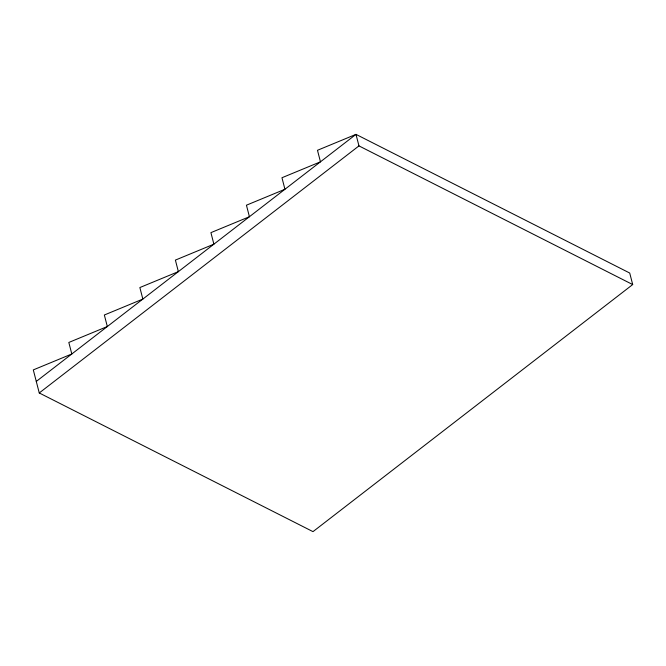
<?xml version="1.0" encoding="UTF-8"?>
<svg xmlns="http://www.w3.org/2000/svg" width="666" height="666" viewBox="0 0 666 666"><rect width="100%" height="100%" fill="white"/><g stroke="black" fill="none" stroke-linecap="round" stroke-linejoin="round"><path stroke-width="1" d="M36.28 381.435L355.985 134.365L629.72 273.035L632.7 284.565L312.995 531.635L39.261 392.965L33.3 369.905L71.803 353.979L68.823 342.449L107.326 326.531L104.346 315.001L142.849 299.076L139.868 287.546L178.371 271.628L175.391 260.098L213.894 244.172L210.914 232.642L249.417 216.725L246.437 205.195L284.94 189.269L281.959 177.739L320.463 161.821L317.482 150.291L355.985 134.365L358.966 145.896L632.7 284.565M39.261 392.965L358.966 145.896"/></g></svg>
